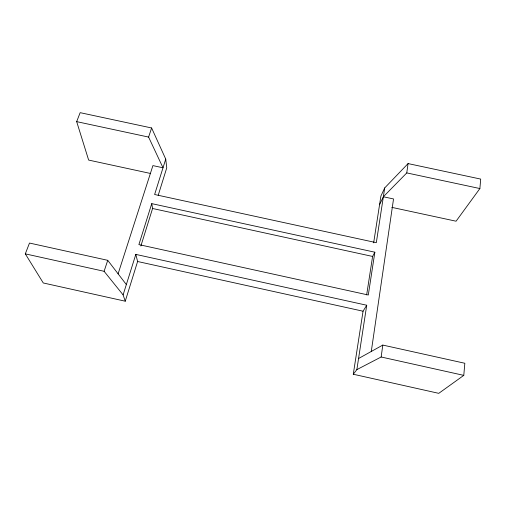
<?xml version="1.0" encoding="UTF-8"?>
<svg xmlns="http://www.w3.org/2000/svg" width="506" height="506" viewBox="0 0 506 506"><rect width="100%" height="100%" fill="white"/><g stroke="black" fill="none" stroke-linecap="round" stroke-linejoin="round"><path stroke-width="0.76" d="M126.342 284.562L107.74 260.324L29.5 243.051L25.3 253.86L43.269 282.968L125.248 301.203L123.103 294.89L135.817 254.398L366.73 305.238L363.049 311.209L353.277 374.238L438.765 393.339L463.787 375.37L464.831 363.264L382.808 345.073L358.564 358.52M391.808 207.359L456.077 221.211L479.884 188.548L480.7 179.086L408.07 163.583L384.712 187.922L380.91 196.024L373.656 242.829M353.277 374.238L356.863 369.62L381.151 356.996L382.808 345.073M379.563 204.721L383.358 196.764L406.773 172.913L408.07 163.583M371.246 351.689L393.535 198.953L383.358 196.764M356.863 369.62L366.73 305.238M374.857 252.209L368.298 295.011L138.891 244.607L151.749 203.633L374.857 252.209L372.593 256.441L366.654 294.903M384.712 187.922L376.319 242.671L154.621 194.5L165.734 159.099L151.617 127.974L80.157 112.661L76.672 121.636L88.639 160.079L150.364 173.438M140.858 246.017L152.578 208.491L151.749 203.633M125.248 301.203L137.607 261.501L135.817 254.398M158.22 195.272L166.752 167.859L165.734 159.099M118.088 273.873L152.913 165.607L163.008 167.783L148.6 137.082L151.617 127.974M123.103 294.89L104.103 271.298L107.74 260.324M406.773 172.913L479.884 188.548M76.672 121.636L148.6 137.082M152.578 208.491L372.593 256.441M137.607 261.501L363.049 311.209M25.3 253.86L104.103 271.298M381.151 356.996L463.787 375.37"/></g></svg>
